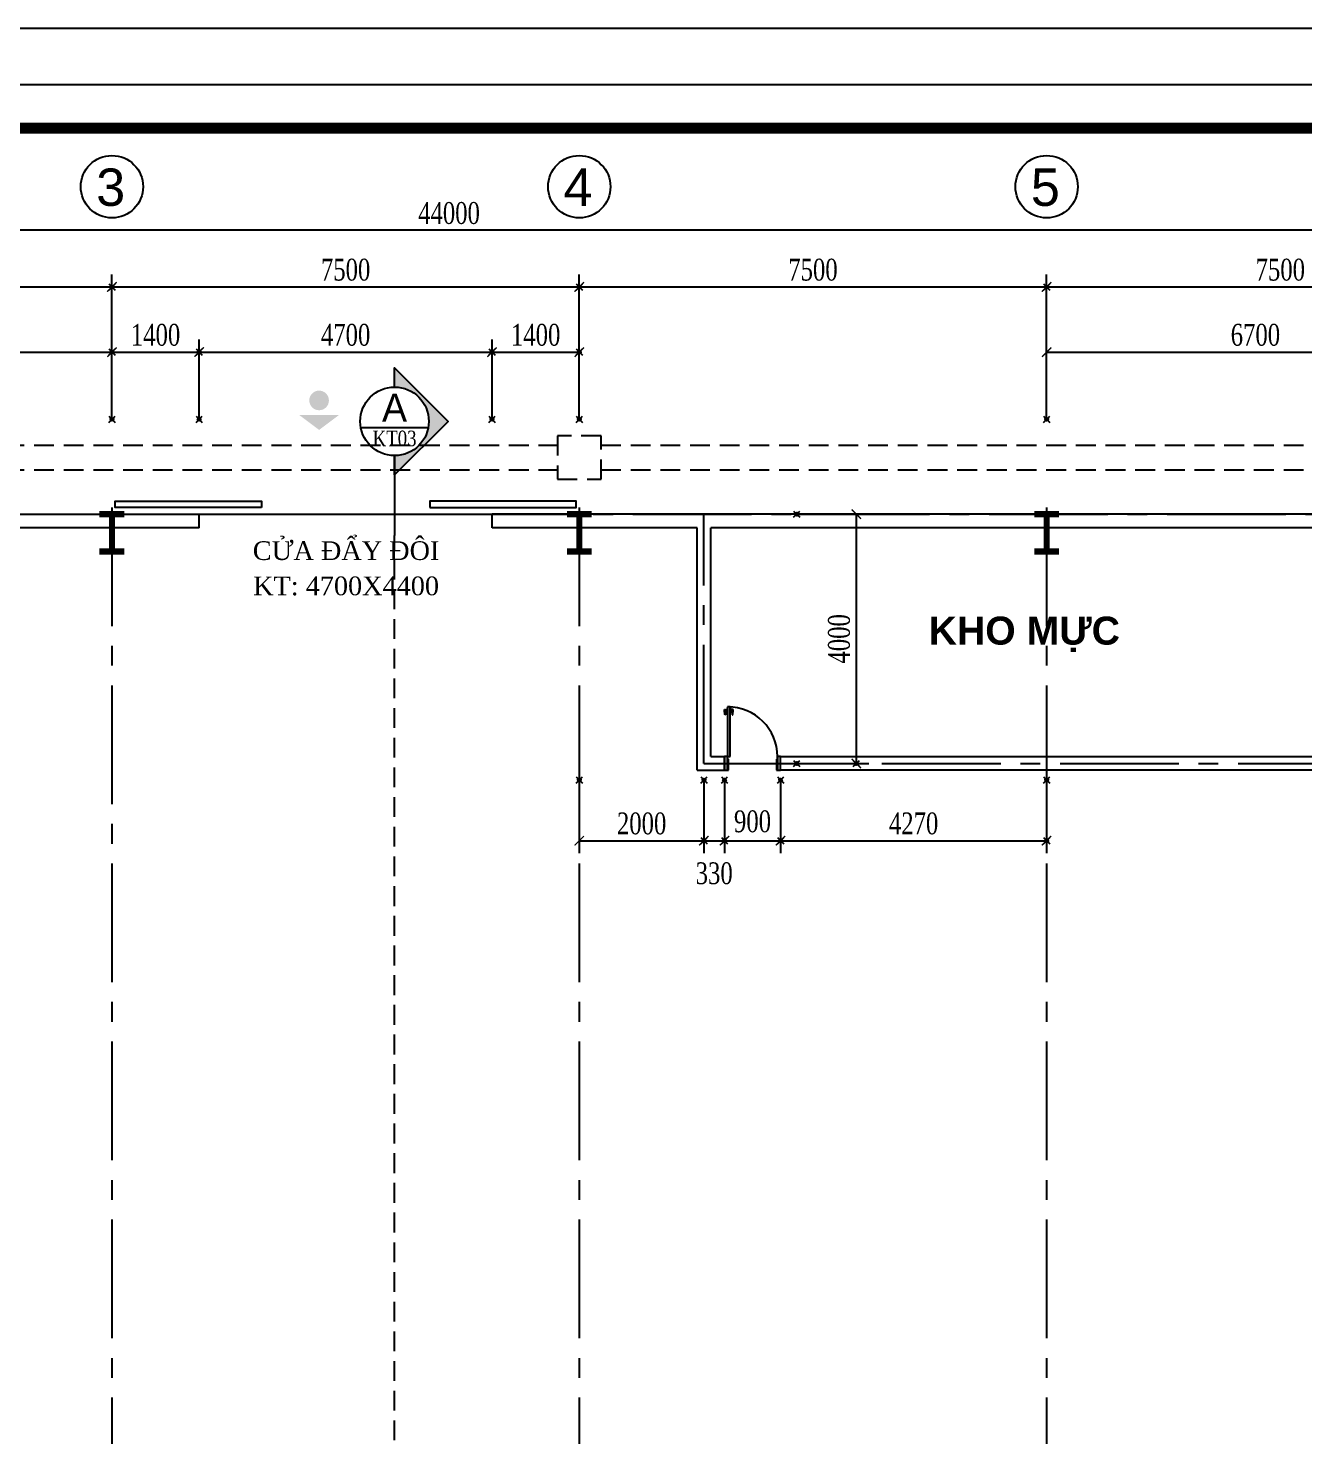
# Model space of a CAD drawing. Extents: x -32628 to 190565, y 82974 to 183560.
# Drawn here: x -5567 to 14906, y 113554 to 136144 of the extents above; entities that cross this region are included whole.
import ezdxf
from ezdxf.enums import TextEntityAlignment as Align

# ---------------------------------------------------------------- set-up
doc = ezdxf.new("R2010")
doc.units = 0
doc.header["$LTSCALE"] = 100
doc.header["$MEASUREMENT"] = 0
doc.header["$PDMODE"] = 35
doc.header["$PDSIZE"] = 50
doc.linetypes.add('CENTER2', pattern=[28.575, 19.05, -3.175, 3.175, -3.175])
doc.linetypes.add('HIDDEN2', pattern=[4.7625, 3.175, -1.5875])
doc.layers.get('0').update_dxf_attribs({"linetype": 'CONTINUOUS'})
for name, color, linetype in [('DWGshare.com_C-TIET_DWGshare.com', 1, 'HIDDEN2'), ('DWGshare.com_CUA_DWGshare.com', 13, 'CONTINUOUS'), ('DWGshare.com_DIM_DWGshare.com', 8, 'CONTINUOUS'), ('DWGshare.com_KHUAT_DWGshare.com', 145, 'HIDDEN2'), ('DWGshare.com_TEXT_DWGshare.com', 2, 'CONTINUOUS'), ('DWGshare.com_THAY_DWGshare.com', 9, 'CONTINUOUS'), ('DWGshare.com_WALLS_BLINE_DWGshare.com', 251, 'CENTER2'), ('DWGshare.com_WALLS_DWGshare.com', 31, 'CONTINUOUS')]:
    doc.layers.add(name, color=color, linetype=linetype)
doc.layers.add('DWGshare.com_DEFPOINTS_DWGshare.com', color=7, linetype='CONTINUOUS', plot=False)
doc.styles.add('1', font='vntimeh.shx', dxfattribs={"width": 0.75})
doc.styles.add('4', font='', dxfattribs={"width": 0.8})
doc.styles.add('VHARIAL', font='')
doc.styles.add('VHAVANB', font='')
doc.styles.get('4').set_extended_font_data('.VnAvantH')
doc.styles.get('VHARIAL').set_extended_font_data('.VnArialH')
doc.styles.get('VHAVANB').set_extended_font_data('.VnArialH', bold=True)
doc.dimstyles.new('D2-100', dxfattribs={"dimtxt": 350, "dimasz": 150, "dimexe": 200, "dimexo": 0, "dimgap": 100, "dimtad": 1, "dimdec": 0, "dimzin": 0, "dimdsep": 46, "dimtxsty": '1', "dimblk1": 'ARCHTICK', "dimblk2": 'ARCHTICK', "dimsah": 1, "dimcen": 0.09, "dimclrd": 256, "dimclre": 256, "dimclrt": 2, "dimadec": 0, "dimazin": 0, "dimtfac": 1, "dimtdec": 0, "dimtmove": 2, "dimatfit": 3, "dimldrblk": 'ARCHTICK', "dimfxl": 1, "dimtolj": 1, "dimtzin": 0, "dimarcsym": 0})

# ---------------------------------------------------------------- blocks, each defined once
blk = doc.blocks.new('08PDRR02')
at = {"color": 0, "linetype": 'ByBlock'}
for p, q in [((1, 0), (0, 0)), ((0, 0), (0, -1)), ((1, -1), (1, 0)), ((0, -1), (1, -1))]:
    blk.add_line(p, q, dxfattribs=at)
blk = doc.blocks.new('08PDNB02')
at = {"color": 0, "linetype": 'ByBlock'}
for p, q in [((0, -1.62), (0, 1.62)), ((0, 1.62), (0.25, 1.62)), ((0.25, -1.62), (0.25, 1.62)), ((0.25, 0.38), (1.25, 0.38)), ((1.25, -0.55), (1.25, 2.75)), ((1.25, 2.75), (1.54, 2.75)), ((1.54, 2.75), (1.69, 2.59)), ((1.69, 2.59), (1.95, -0.13)), ((0.25, -1.62), (0, -1.62)), ((1.25, -0.38), (0.25, -0.38)), ((1.95, -0.55), (1.25, -0.55)), ((1.95, -0.13), (1.95, -0.55))]:
    blk.add_line(p, q, dxfattribs=at)
blk = doc.blocks.new('*U5')
at = {"color": 0, "linetype": 'Continuous'}
for p, q in [((0, 70), (0, 110)), ((0, 55), (0, -110)), ((800, 70), (800, 110)), ((800, 55), (800, -110))]:
    blk.add_line(p, q, dxfattribs=at)
blk.add_arc((0, 110), 800, 0, 90, dxfattribs=at)
at = {"color": 0, "linetype": 'Continuous', "xscale": 800, "yscale": 40, "rotation": 90}
blk.add_blockref('08PDRR02', (0, 110), dxfattribs=at)
at = {"color": 0, "linetype": 'Continuous', "xscale": 25.4, "yscale": 25.4, "zscale": 25.4, "rotation": 180}
blk.add_blockref('08PDNB02', (0, 850), dxfattribs=at)
at = {"color": 0, "linetype": 'Continuous', "xscale": 25.4, "yscale": -25.4, "zscale": 25.4}
blk.add_blockref('08PDNB02', (40, 850), dxfattribs=at)
at = {"color": 0, "linetype": 'Continuous'}
for p, xscale, yscale in [((-50, 110), 50, 220), ((0, 70), 15, 180), ((785, 70), 15, 180), ((800, 110), 50, 220)]:
    blk.add_blockref('08PDRR02', p, dxfattribs=dict(at, xscale=xscale, yscale=yscale))
blk = doc.blocks.new('_ARCHTICK')
at = {"color": 0, "linetype": 'ByBlock', "const_width": 0.15}
blk.add_lwpolyline([(-0.5, -0.5), (0.5, 0.5)], dxfattribs=at)
blk = doc.blocks.new('*D60')
at = {"linetype": 'ByBlock', "transparency": 16777216}
for p, q in [((-4222, 129867), (-4222, 132191)), ((-11722, 131991), (-4222, 131991))]:
    blk.add_line(p, q, dxfattribs=at)
at = {"layer": 'DWGshare.com_DEFPOINTS_DWGshare.com', "color": 0, "linetype": 'ByBlock', "transparency": 16777216}
for p in [(-4222, 131991), (-11722, 129867), (-4222, 129867)]:
    blk.add_point(p, dxfattribs=at)
at = {"linetype": 'ByBlock', "transparency": 16777216, "xscale": 150, "yscale": 150, "zscale": 150, "rotation": 180}
blk.add_blockref('_ARCHTICK', (-11722, 131991), dxfattribs=at)
at = {"linetype": 'ByBlock', "transparency": 16777216, "xscale": 150, "yscale": 150, "zscale": 150}
blk.add_blockref('_ARCHTICK', (-4222, 131991), dxfattribs=at)
at = {"color": 2, "linetype": 'ByBlock', "transparency": 16777216, "insert": (-7972, 132266), "char_height": 350, "attachment_point": 5, "style": '1'}
blk.add_mtext('\\A1;7500', dxfattribs=at)
blk = doc.blocks.new('*D61')
at = {"linetype": 'ByBlock', "transparency": 16777216}
for p, q in [((3278, 129867), (3278, 132191)), ((-4222, 131991), (3278, 131991))]:
    blk.add_line(p, q, dxfattribs=at)
at = {"layer": 'DWGshare.com_DEFPOINTS_DWGshare.com', "color": 0, "linetype": 'ByBlock', "transparency": 16777216}
for p in [(3278, 131991), (-4222, 129867), (3278, 129867)]:
    blk.add_point(p, dxfattribs=at)
at = {"linetype": 'ByBlock', "transparency": 16777216, "xscale": 150, "yscale": 150, "zscale": 150, "rotation": 180}
blk.add_blockref('_ARCHTICK', (-4222, 131991), dxfattribs=at)
at = {"linetype": 'ByBlock', "transparency": 16777216, "xscale": 150, "yscale": 150, "zscale": 150}
blk.add_blockref('_ARCHTICK', (3278, 131991), dxfattribs=at)
at = {"color": 2, "linetype": 'ByBlock', "transparency": 16777216, "insert": (-472, 132266), "char_height": 350, "attachment_point": 5, "style": '1'}
blk.add_mtext('\\A1;7500', dxfattribs=at)
blk = doc.blocks.new('*D62')
at = {"linetype": 'ByBlock', "transparency": 16777216}
for p, q in [((10778, 129867), (10778, 132191)), ((3278, 131991), (10778, 131991))]:
    blk.add_line(p, q, dxfattribs=at)
at = {"layer": 'DWGshare.com_DEFPOINTS_DWGshare.com', "color": 0, "linetype": 'ByBlock', "transparency": 16777216}
for p in [(10778, 131991), (3278, 129867), (10778, 129867)]:
    blk.add_point(p, dxfattribs=at)
at = {"linetype": 'ByBlock', "transparency": 16777216, "xscale": 150, "yscale": 150, "zscale": 150, "rotation": 180}
blk.add_blockref('_ARCHTICK', (3278, 131991), dxfattribs=at)
at = {"linetype": 'ByBlock', "transparency": 16777216, "xscale": 150, "yscale": 150, "zscale": 150}
blk.add_blockref('_ARCHTICK', (10778, 131991), dxfattribs=at)
at = {"color": 2, "linetype": 'ByBlock', "transparency": 16777216, "insert": (7028, 132266), "char_height": 350, "attachment_point": 5, "style": '1'}
blk.add_mtext('\\A1;7500', dxfattribs=at)
blk = doc.blocks.new('*D63')
at = {"linetype": 'ByBlock', "transparency": 16777216}
for p, q in [((18278, 129867), (18278, 132191)), ((10778, 131991), (18278, 131991))]:
    blk.add_line(p, q, dxfattribs=at)
at = {"layer": 'DWGshare.com_DEFPOINTS_DWGshare.com', "color": 0, "linetype": 'ByBlock', "transparency": 16777216}
for p in [(18278, 131991), (10778, 129867), (18278, 129867)]:
    blk.add_point(p, dxfattribs=at)
at = {"linetype": 'ByBlock', "transparency": 16777216, "xscale": 150, "yscale": 150, "zscale": 150, "rotation": 180}
blk.add_blockref('_ARCHTICK', (10778, 131991), dxfattribs=at)
at = {"linetype": 'ByBlock', "transparency": 16777216, "xscale": 150, "yscale": 150, "zscale": 150}
blk.add_blockref('_ARCHTICK', (18278, 131991), dxfattribs=at)
at = {"color": 2, "linetype": 'ByBlock', "transparency": 16777216, "insert": (14528, 132266), "char_height": 350, "attachment_point": 5, "style": '1'}
blk.add_mtext('\\A1;7500', dxfattribs=at)
blk = doc.blocks.new('*D65')
at = {"linetype": 'ByBlock', "transparency": 16777216}
for p, q in [((113497, 129867), (113497, 133100)), ((157497, 129867), (157497, 133100)), ((157497, 132900), (113497, 132900))]:
    blk.add_line(p, q, dxfattribs=at)
at = {"layer": 'DWGshare.com_DEFPOINTS_DWGshare.com', "color": 0, "linetype": 'ByBlock', "transparency": 16777216}
for p in [(113497, 132900), (113497, 129867), (157497, 129867)]:
    blk.add_point(p, dxfattribs=at)
at = {"linetype": 'ByBlock', "transparency": 16777216, "xscale": 150, "yscale": 150, "zscale": 150, "rotation": 180}
blk.add_blockref('_ARCHTICK', (113497, 132900), dxfattribs=at)
at = {"linetype": 'ByBlock', "transparency": 16777216, "xscale": 150, "yscale": 150, "zscale": 150}
blk.add_blockref('_ARCHTICK', (157497, 132900), dxfattribs=at)
at = {"color": 2, "linetype": 'ByBlock', "transparency": 16777216, "insert": (133406, 133175), "char_height": 350, "attachment_point": 5, "style": '1'}
blk.add_mtext('\\A1;44000', dxfattribs=at)
blk = doc.blocks.new('*D171')
at = {"linetype": 'ByBlock', "transparency": 16777216}
for p, q in [((-2822, 129867), (-2822, 131146)), ((-4222, 130946), (-2822, 130946))]:
    blk.add_line(p, q, dxfattribs=at)
at = {"layer": 'DWGshare.com_DEFPOINTS_DWGshare.com', "color": 0, "linetype": 'ByBlock', "transparency": 16777216}
for p in [(-2822, 130946), (-4222, 129867), (-2822, 129867)]:
    blk.add_point(p, dxfattribs=at)
at = {"linetype": 'ByBlock', "transparency": 16777216, "xscale": 150, "yscale": 150, "zscale": 150, "rotation": 180}
blk.add_blockref('_ARCHTICK', (-4222, 130946), dxfattribs=at)
at = {"linetype": 'ByBlock', "transparency": 16777216, "xscale": 150, "yscale": 150, "zscale": 150}
blk.add_blockref('_ARCHTICK', (-2822, 130946), dxfattribs=at)
at = {"color": 2, "linetype": 'ByBlock', "transparency": 16777216, "insert": (-3522, 131221), "char_height": 350, "attachment_point": 5, "style": '1'}
blk.add_mtext('\\A1;1400', dxfattribs=at)
blk = doc.blocks.new('*D172')
at = {"linetype": 'ByBlock', "transparency": 16777216}
for p, q in [((1878, 129867), (1878, 131146)), ((-2822, 130946), (1878, 130946))]:
    blk.add_line(p, q, dxfattribs=at)
at = {"layer": 'DWGshare.com_DEFPOINTS_DWGshare.com', "color": 0, "linetype": 'ByBlock', "transparency": 16777216}
for p in [(1878, 130946), (-2822, 129867), (1878, 129867)]:
    blk.add_point(p, dxfattribs=at)
at = {"linetype": 'ByBlock', "transparency": 16777216, "xscale": 150, "yscale": 150, "zscale": 150, "rotation": 180}
blk.add_blockref('_ARCHTICK', (-2822, 130946), dxfattribs=at)
at = {"linetype": 'ByBlock', "transparency": 16777216, "xscale": 150, "yscale": 150, "zscale": 150}
blk.add_blockref('_ARCHTICK', (1878, 130946), dxfattribs=at)
at = {"color": 2, "linetype": 'ByBlock', "transparency": 16777216, "insert": (-472, 131221), "char_height": 350, "attachment_point": 5, "style": '1'}
blk.add_mtext('\\A1;4700', dxfattribs=at)
blk = doc.blocks.new('*D173')
at = {"linetype": 'ByBlock', "transparency": 16777216}
for p, q in [((3278, 129867), (3278, 131146)), ((1878, 130946), (3278, 130946))]:
    blk.add_line(p, q, dxfattribs=at)
at = {"layer": 'DWGshare.com_DEFPOINTS_DWGshare.com', "color": 0, "linetype": 'ByBlock', "transparency": 16777216}
for p in [(3278, 130946), (1878, 129867), (3278, 129867)]:
    blk.add_point(p, dxfattribs=at)
at = {"linetype": 'ByBlock', "transparency": 16777216, "xscale": 150, "yscale": 150, "zscale": 150, "rotation": 180}
blk.add_blockref('_ARCHTICK', (1878, 130946), dxfattribs=at)
at = {"linetype": 'ByBlock', "transparency": 16777216, "xscale": 150, "yscale": 150, "zscale": 150}
blk.add_blockref('_ARCHTICK', (3278, 130946), dxfattribs=at)
at = {"color": 2, "linetype": 'ByBlock', "transparency": 16777216, "insert": (2578, 131221), "char_height": 350, "attachment_point": 5, "style": '1'}
blk.add_mtext('\\A1;1400', dxfattribs=at)
blk = doc.blocks.new('*D174')
at = {"linetype": 'ByBlock', "transparency": 16777216}
for p, q in [((-4222, 129867), (-4222, 131146)), ((-9832, 130946), (-4222, 130946))]:
    blk.add_line(p, q, dxfattribs=at)
at = {"layer": 'DWGshare.com_DEFPOINTS_DWGshare.com', "color": 0, "linetype": 'ByBlock', "transparency": 16777216}
for p in [(-4222, 130946), (-9832, 129867), (-4222, 129867)]:
    blk.add_point(p, dxfattribs=at)
at = {"linetype": 'ByBlock', "transparency": 16777216, "xscale": 150, "yscale": 150, "zscale": 150, "rotation": 180}
blk.add_blockref('_ARCHTICK', (-9832, 130946), dxfattribs=at)
at = {"linetype": 'ByBlock', "transparency": 16777216, "xscale": 150, "yscale": 150, "zscale": 150}
blk.add_blockref('_ARCHTICK', (-4222, 130946), dxfattribs=at)
at = {"color": 2, "linetype": 'ByBlock', "transparency": 16777216, "insert": (-7027, 131221), "char_height": 350, "attachment_point": 5, "style": '1'}
blk.add_mtext('\\A1;5610', dxfattribs=at)
blk = doc.blocks.new('*D175')
at = {"linetype": 'ByBlock', "transparency": 16777216}
for p, q in [((142997, 129867), (142997, 131146)), ((149697, 129867), (149697, 131146)), ((142997, 130946), (149697, 130946))]:
    blk.add_line(p, q, dxfattribs=at)
at = {"layer": 'DWGshare.com_DEFPOINTS_DWGshare.com', "color": 0, "linetype": 'ByBlock', "transparency": 16777216}
for p in [(149697, 130946), (142997, 129867), (149697, 129867)]:
    blk.add_point(p, dxfattribs=at)
at = {"linetype": 'ByBlock', "transparency": 16777216, "xscale": 150, "yscale": 150, "zscale": 150, "rotation": 180}
blk.add_blockref('_ARCHTICK', (142997, 130946), dxfattribs=at)
at = {"linetype": 'ByBlock', "transparency": 16777216, "xscale": 150, "yscale": 150, "zscale": 150}
blk.add_blockref('_ARCHTICK', (149697, 130946), dxfattribs=at)
at = {"color": 2, "linetype": 'ByBlock', "transparency": 16777216, "insert": (146347, 131221), "char_height": 350, "attachment_point": 5, "style": '1'}
blk.add_mtext('\\A1;6700', dxfattribs=at)
blk = doc.blocks.new('*D185')
at = {"linetype": 'ByBlock', "transparency": 16777216}
for p, q in [((135497, 123696), (135497, 122522)), ((137497, 123696), (137497, 122522)), ((135497, 122722), (137497, 122722))]:
    blk.add_line(p, q, dxfattribs=at)
at = {"layer": 'DWGshare.com_DEFPOINTS_DWGshare.com', "color": 0, "linetype": 'ByBlock', "transparency": 16777216}
for p in [(135497, 123696), (137497, 123696), (137497, 122722)]:
    blk.add_point(p, dxfattribs=at)
at = {"linetype": 'ByBlock', "transparency": 16777216, "xscale": 150, "yscale": 150, "zscale": 150, "rotation": 180}
blk.add_blockref('_ARCHTICK', (135497, 122722), dxfattribs=at)
at = {"linetype": 'ByBlock', "transparency": 16777216, "xscale": 150, "yscale": 150, "zscale": 150}
blk.add_blockref('_ARCHTICK', (137497, 122722), dxfattribs=at)
at = {"color": 2, "linetype": 'ByBlock', "transparency": 16777216, "insert": (136497, 122997), "char_height": 350, "attachment_point": 5, "style": '1'}
blk.add_mtext('\\A1;2000', dxfattribs=at)
blk = doc.blocks.new('*D186')
at = {"linetype": 'ByBlock', "transparency": 16777216}
for p, q in [((5608, 124079), (5608, 122905)), ((5278, 123105), (5608, 123105))]:
    blk.add_line(p, q, dxfattribs=at)
at = {"layer": 'DWGshare.com_DEFPOINTS_DWGshare.com', "color": 0, "linetype": 'ByBlock', "transparency": 16777216}
for p in [(5278, 124079), (5608, 124079), (5608, 123105)]:
    blk.add_point(p, dxfattribs=at)
at = {"linetype": 'ByBlock', "transparency": 16777216, "xscale": 150, "yscale": 150, "zscale": 150, "rotation": 180}
blk.add_blockref('_ARCHTICK', (5278, 123105), dxfattribs=at)
at = {"linetype": 'ByBlock', "transparency": 16777216, "xscale": 150, "yscale": 150, "zscale": 150}
blk.add_blockref('_ARCHTICK', (5608, 123105), dxfattribs=at)
at = {"color": 2, "linetype": 'ByBlock', "transparency": 16777216, "insert": (5443, 122580), "char_height": 350, "attachment_point": 5, "style": '1'}
blk.add_mtext('\\A1;330', dxfattribs=at)
blk = doc.blocks.new('*D187')
at = {"linetype": 'ByBlock', "transparency": 16777216}
for p, q in [((6508, 124079), (6508, 122905)), ((5608, 123105), (6508, 123105))]:
    blk.add_line(p, q, dxfattribs=at)
at = {"layer": 'DWGshare.com_DEFPOINTS_DWGshare.com', "color": 0, "linetype": 'ByBlock', "transparency": 16777216}
for p in [(5608, 124079), (6508, 124079), (6508, 123105)]:
    blk.add_point(p, dxfattribs=at)
at = {"linetype": 'ByBlock', "transparency": 16777216, "xscale": 150, "yscale": 150, "zscale": 150, "rotation": 180}
blk.add_blockref('_ARCHTICK', (5608, 123105), dxfattribs=at)
at = {"linetype": 'ByBlock', "transparency": 16777216, "xscale": 150, "yscale": 150, "zscale": 150}
blk.add_blockref('_ARCHTICK', (6508, 123105), dxfattribs=at)
at = {"color": 2, "linetype": 'ByBlock', "transparency": 16777216, "insert": (6058, 123413), "char_height": 350, "attachment_point": 5, "style": '1'}
blk.add_mtext('\\A1;900', dxfattribs=at)
blk = doc.blocks.new('*D188')
at = {"linetype": 'ByBlock', "transparency": 16777216}
for p, q in [((10778, 124079), (10778, 122905)), ((6508, 123105), (10778, 123105))]:
    blk.add_line(p, q, dxfattribs=at)
at = {"layer": 'DWGshare.com_DEFPOINTS_DWGshare.com', "color": 0, "linetype": 'ByBlock', "transparency": 16777216}
for p in [(6508, 124079), (10778, 124079), (10778, 123105)]:
    blk.add_point(p, dxfattribs=at)
at = {"linetype": 'ByBlock', "transparency": 16777216, "xscale": 150, "yscale": 150, "zscale": 150, "rotation": 180}
blk.add_blockref('_ARCHTICK', (6508, 123105), dxfattribs=at)
at = {"linetype": 'ByBlock', "transparency": 16777216, "xscale": 150, "yscale": 150, "zscale": 150}
blk.add_blockref('_ARCHTICK', (10778, 123105), dxfattribs=at)
at = {"color": 2, "linetype": 'ByBlock', "transparency": 16777216, "insert": (8643, 123380), "char_height": 350, "attachment_point": 5, "style": '1'}
blk.add_mtext('\\A1;4270', dxfattribs=at)
blk = doc.blocks.new('*D189')
at = {"linetype": 'ByBlock', "transparency": 16777216}
for p, q in [((138986, 128344), (140141, 128344)), ((139941, 128344), (139941, 124344)), ((138986, 124344), (140141, 124344))]:
    blk.add_line(p, q, dxfattribs=at)
at = {"layer": 'DWGshare.com_DEFPOINTS_DWGshare.com', "color": 0, "linetype": 'ByBlock', "transparency": 16777216}
for p in [(138986, 128344), (138986, 124344), (139941, 124344)]:
    blk.add_point(p, dxfattribs=at)
at = {"linetype": 'ByBlock', "transparency": 16777216, "xscale": 150, "yscale": 150, "zscale": 150}
for p, rotation in [((139941, 128344), 90), ((139941, 124344), 270)]:
    blk.add_blockref('_ARCHTICK', p, dxfattribs=dict(at, rotation=rotation))
at = {"color": 2, "linetype": 'ByBlock', "transparency": 16777216, "insert": (139666, 126344), "char_height": 350, "attachment_point": 5, "rotation": 90, "style": '1'}
blk.add_mtext('\\A1;4000', dxfattribs=at)

msp = doc.modelspace()

# ---------------------------------------------------------------- hatches: boundary and pattern name
at = {"layer": 'DWGshare.com_TEXT_DWGshare.com'}
msp.add_hatch(color=256, dxfattribs=at).paths.add_polyline_path([(313.2, 130384.4), (313.2, 130692.4), (1171.2, 129834.4), (313.2, 128976.4), (313.2, 129284.4, 1)])
at = {"layer": 'DWGshare.com_THAY_DWGshare.com'}
h = msp.add_hatch(color=256, dxfattribs=at)
h.paths.add_polyline_path([(-1212.3, 129933.5), (-897.3, 129697.3), (-582.3, 129933.5)])
h.paths.add_polyline_path([(-739.8, 130169.8, 1), (-1054.8, 130169.8, 1)])

# ---------------------------------------------------------------- linework, layer by layer
at = {"layer": 'DWGshare.com_C-TIET_DWGshare.com'}
msp.add_line((313.2, 93957.8), (313.2, 128002.7), dxfattribs=at)
at = {"layer": 'DWGshare.com_CUA_DWGshare.com'}
for points in [[(-1821.8, 128453.9), (-4171.8, 128453.9), (-4171.8, 128553.9), (-1821.8, 128553.9)], [(878.2, 128453.9), (3228.2, 128453.9), (3228.2, 128553.9), (878.2, 128553.9)]]:
    msp.add_lwpolyline(points, close=True, dxfattribs=at)
at = {"layer": 'DWGshare.com_DEFPOINTS_DWGshare.com'}
msp.add_lwpolyline([(40035.4, 82973.9), (-32628.4, 82973.9), (-32628.4, 136144.2), (40035.4, 136144.2)], close=True, dxfattribs=at)
at = {"layer": 'DWGshare.com_KHUAT_DWGshare.com'}
for p, q in [((-19281.8, 129453.9), (2928.2, 129453.9)), ((3628.2, 129453.9), (25838.2, 129453.9)), ((-19281.8, 129053.9), (2928.2, 129053.9)), ((3628.2, 129053.9), (25838.2, 129053.9))]:
    msp.add_line(p, q, dxfattribs=at)
msp.add_lwpolyline([(3628.2, 128903.9), (3628.2, 129603.9), (2928.2, 129603.9), (2928.2, 128903.9)], close=True, dxfattribs=at)
at = {"layer": 'DWGshare.com_TEXT_DWGshare.com'}
msp.add_line((852.9, 129728), (-226.4, 129728), dxfattribs=at)
msp.add_lwpolyline([(313.2, 130384.4), (313.2, 130692.4), (1171.2, 129834.4), (313.2, 128976.4), (313.2, 129284.4)], dxfattribs=at)
for centre, radius in [((-4221.8, 133599.8), 500), ((3278.2, 133599.8), 500), ((10778.2, 133599.8), 500), ((313.2, 129834.4), 550)]:
    msp.add_circle(centre, radius, dxfattribs=at)
at = {"layer": 'DWGshare.com_THAY_DWGshare.com'}
msp.add_line((-2821.8, 128343.9), (1878.2, 128343.9), dxfattribs=at)
msp.add_lwpolyline([(39129.5, 83879.8), (-31722.5, 83879.8), (-31722.5, 135238.3), (39129.5, 135238.3)], close=True, dxfattribs=at)
at = {"layer": 'DWGshare.com_THAY_DWGshare.com', "const_width": 173.7}
msp.add_lwpolyline([(-31024.5, 84577.8), (-31024.5, 134540.3), (38431.4, 134540.3), (38431.4, 84577.8)], close=True, dxfattribs=at)
at = {"layer": 'DWGshare.com_WALLS_BLINE_DWGshare.com'}
for p, q in [((-18721.8, 128343.9), (25278.2, 128343.9)), ((-4221.8, 128453.9), (-4221.8, 96233.9)), ((3278.2, 128453.9), (3278.2, 96233.9)), ((5278.2, 124343.9), (5278.2, 128343.9)), ((10778.2, 128453.9), (10778.2, 96233.9)), ((5278.2, 124343.9), (25278.2, 124343.9))]:
    msp.add_line(p, q, dxfattribs=at)
at = {"layer": 'DWGshare.com_WALLS_DWGshare.com'}
for p, q in [((313.2, 129284.4), (313.2, 128002.7)), ((-9731.5, 128343.9), (-2821.8, 128343.9)), ((-2821.8, 128123.9), (-2821.8, 128343.9)), ((1878.2, 128123.9), (1878.2, 128343.9)), ((16168.2, 128343.9), (1878.2, 128343.9)), ((-2821.8, 128123.9), (-8611.8, 128123.9)), ((5168.2, 128123.9), (1878.2, 128123.9)), ((5168.2, 124233.9), (5168.2, 128123.9)), ((5388.2, 124453.9), (5388.2, 128123.9)), ((16168.2, 128123.9), (5388.2, 128123.9)), ((5388.2, 124453.9), (5608.2, 124453.9)), ((5608.2, 124233.9), (5608.2, 124453.9)), ((6508.2, 124453.9), (16168.2, 124453.9)), ((6508.2, 124233.9), (6508.2, 124453.9)), ((5168.2, 124233.9), (5608.2, 124233.9)), ((18443.2, 124233.9), (6508.2, 124233.9))]:
    msp.add_line(p, q, dxfattribs=at)
at = {"layer": 'DWGshare.com_WALLS_DWGshare.com', "const_width": 100}
for points in [[(-4021.8, 128343.9), (-4421.8, 128343.9)], [(-4221.8, 128343.9), (-4221.8, 127743.9)], [(3478.2, 128343.9), (3078.2, 128343.9)], [(3278.2, 128343.9), (3278.2, 127743.9)], [(10978.2, 128343.9), (10578.2, 128343.9)], [(10778.2, 128343.9), (10778.2, 127743.9)], [(-4021.8, 127743.9), (-4421.8, 127743.9)], [(3478.2, 127743.9), (3078.2, 127743.9)], [(10978.2, 127743.9), (10578.2, 127743.9)]]:
    msp.add_lwpolyline(points, dxfattribs=at)

# ---------------------------------------------------------------- block references
at = {"layer": 'DWGshare.com_CUA_DWGshare.com'}
msp.add_blockref('*U5', (5658.2, 124343.9), dxfattribs=at)

# ---------------------------------------------------------------- texts
at = {"layer": 'DWGshare.com_TEXT_DWGshare.com'}
for s, height, style, p in [('3', 600, 'VHARIAL', (-4475.2, 133292)), ('4', 600, 'VHARIAL', (3024.8, 133292)), ('5', 600, 'VHARIAL', (10524.8, 133292)), ('a', 450, '4', (112.4, 129830.6))]:
    msp.add_text(s, height=height, dxfattribs=dict(at, style=style)).set_placement(p)
at = {"layer": 'DWGshare.com_TEXT_DWGshare.com', "style": '1', "width": 0.8}
msp.add_text('kt03', height=250, dxfattribs=at).set_placement((-38.6, 129435))
at = {"layer": 'DWGshare.com_TEXT_DWGshare.com'}
for s, height, style, p in [('cöa ®Èy ®«i', 300, '1', (-464.3, 127810.7)), ('kt: 4700x4400', 300, '1', (-464.3, 127192.7)), ('kho mùc', 450, 'VHAVANB', (10419.6, 126421))]:
    msp.add_text(s, height=height, dxfattribs=dict(at, style=style)).set_placement(p, align=Align.MIDDLE)

# ---------------------------------------------------------------- dimensions: what is measured, and where the dimension line sits
at = {"layer": 'DWGshare.com_DIM_DWGshare.com'}
dim = msp.add_linear_dim(base=(-18721.8, 132899.8), p1=(25278.2, 129866.9), p2=(-18721.8, 129866.9), dimstyle='D2-100', dxfattribs=at)
dim.commit()
dim.dimension.update_dxf_attribs({"geometry": '*D65', "text_midpoint": (1187.7, 133174.8), "dimtype": 160, "insert": (-132218.5, 0)})
for base, p1, p2, picture, middle in [((-4221.8, 131990.7), (-11721.8, 129866.9), (-4221.8, 129866.9), '*D60', (-7971.8, 132265.7)), ((3278.2, 131990.7), (-4221.8, 129866.9), (3278.2, 129866.9), '*D61', (-471.8, 132265.7)), ((10778.2, 131990.7), (3278.2, 129866.9), (10778.2, 129866.9), '*D62', (7028.2, 132265.7)), ((18278.2, 131990.7), (10778.2, 129866.9), (18278.2, 129866.9), '*D63', (14528.2, 132265.7)), ((-4221.8, 130945.7), (-9831.5, 129866.9), (-4221.8, 129866.9), '*D174', (-7026.7, 131220.7)), ((-2821.8, 130945.7), (-4221.8, 129866.9), (-2821.8, 129866.9), '*D171', (-3521.8, 131220.7)), ((1878.2, 130945.7), (-2821.8, 129866.9), (1878.2, 129866.9), '*D172', (-471.8, 131220.7)), ((3278.2, 130945.7), (1878.2, 129866.9), (3278.2, 129866.9), '*D173', (2578.2, 131220.7)), ((5608.2, 123104.7), (5278.2, 124078.9), (5608.2, 124078.9), '*D186', (5443.2, 122579.7)), ((10778.2, 123104.7), (6508.2, 124078.9), (10778.2, 124078.9), '*D188', (8643.2, 123379.7))]:
    dim = msp.add_linear_dim(base=base, p1=p1, p2=p2, dimstyle='D2-100', override={"dimse1": 1}, dxfattribs=at)
    dim.commit()
    dim.dimension.update_dxf_attribs({"geometry": picture, "text_midpoint": middle})
for base, p1, p2, picture, middle, set_off in [((17478.2, 130945.7), (10778.2, 129866.9), (17478.2, 129866.9), '*D175', (14128.2, 131220.7), (-132218.5, 0)), ((5278.2, 123104.7), (3278.2, 124078.9), (5278.2, 124078.9), '*D185', (4278.2, 123379.7), (-132218.5, 382.7))]:
    dim = msp.add_linear_dim(base=base, p1=p1, p2=p2, dimstyle='D2-100', dxfattribs=at)
    dim.commit()
    dim.dimension.update_dxf_attribs({"geometry": picture, "text_midpoint": middle, "insert": set_off})
dim = msp.add_linear_dim(base=(7722.8, 124343.9), p1=(6767.4, 128343.9), p2=(6767.4, 124343.9), angle=90, dimstyle='D2-100', dxfattribs=at)
dim.commit()
dim.dimension.update_dxf_attribs({"geometry": '*D189', "text_midpoint": (7447.8, 126343.9), "insert": (-132218.5, 0)})
dim = msp.add_linear_dim(base=(6508.2, 123104.7), p1=(5608.2, 124078.9), p2=(6508.2, 124078.9), dimstyle='D2-100', override={"dimse1": 1}, dxfattribs=at)
dim.commit()
dim.dimension.update_dxf_attribs({"geometry": '*D187', "text_midpoint": (6058.2, 123412.5), "dimtype": 160})

doc.saveas('drawing.dxf')
